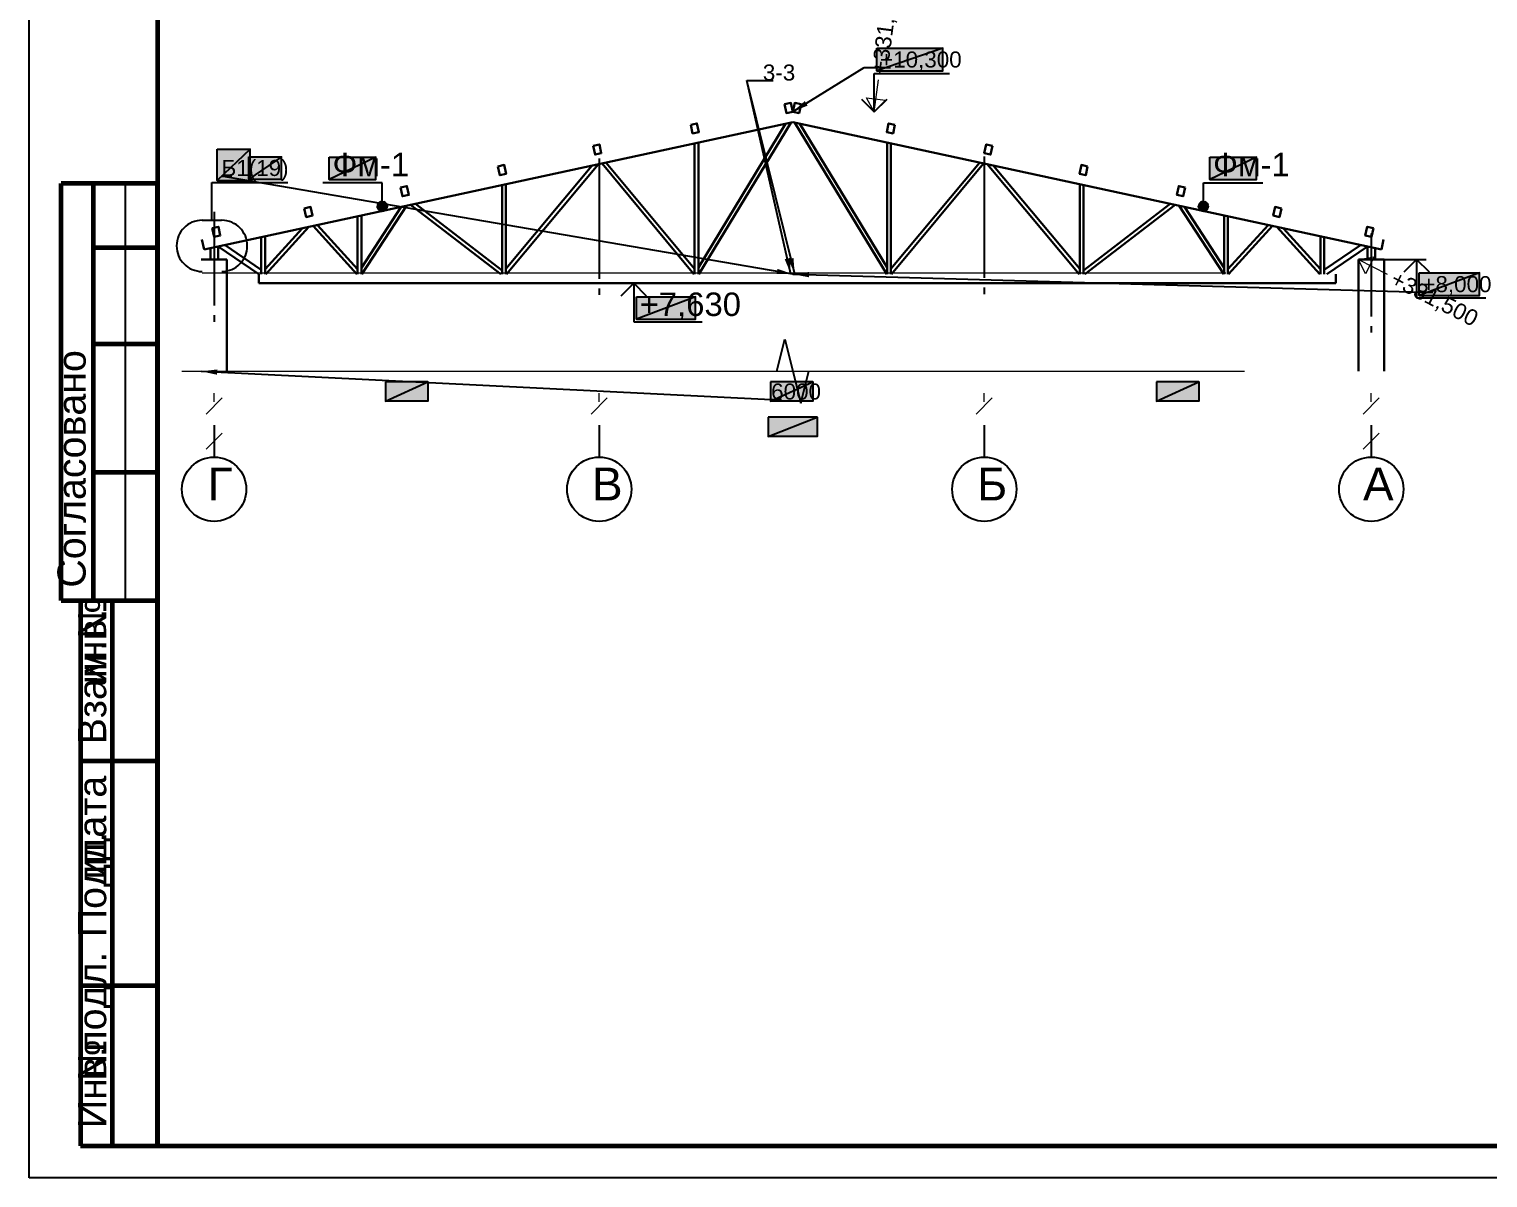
# Model space of a CAD drawing. Extents: x 8 to 21351, y 0 to 420.
# Drawn here: x 16246.9 to 16474.2, y 0.1 to 179.1 of the extents above; entities that cross this region are included whole.
import ezdxf

# ---------------------------------------------------------------- set-up
doc = ezdxf.new("R2010")
doc.units = 0
doc.linetypes.add('TEYPDFCAD_CENTER', pattern=[20, 12, -3, 2, -3])
for name, color, linetype in [('PDF_ВЫНОСКИ', 7, 'Continuous'), ('PDF_ОСИ', 7, 'Continuous'), ('PDF_ОТМЕТКИ', 7, 'Continuous'), ('TEY_REVIEW_AXIS', 7, 'Continuous'), ('TEY_REVIEW_LEADER', 7, 'Continuous')]:
    doc.layers.add(name, color=color, linetype=linetype)
doc.styles.add('TEYPDFCAD_TEXT', font='arial.ttf')
doc.dimstyles.new('TEYPDFCAD_SCALE_1', dxfattribs={"dimtxt": 2.5, "dimasz": 2.5, "dimexe": 1.25, "dimexo": 0.75, "dimtad": 1, "dimdsep": 46, "dimtxsty": 'Standard', "dimcen": 0.09, "dimadec": 0, "dimazin": 0, "dimtfac": 1, "dimtofl": 0, "dimtmove": 0, "dimatfit": 3, "dimfxl": 1, "dimarcsym": 0})

# ---------------------------------------------------------------- blocks, each defined once
blk = doc.blocks.new('TEY_AXIS')
at = {"layer": 'PDF_ОСИ', "linetype": 'TEYPDFCAD_CENTER', "lineweight": 9}
blk.add_line((0, 0), (1, 0), dxfattribs=at)
blk = doc.blocks.new('TEY_LEVEL')
at = {"layer": 'PDF_ОТМЕТКИ', "lineweight": 9}
blk.add_line((0, 0), (5, 0), dxfattribs=at)
blk.add_lwpolyline([(0, 0), (2, 1.5), (2, -1.5)], close=True, dxfattribs=at)
at = {"layer": 'PDF_ОТМЕТКИ', "style": 'TEYPDFCAD_TEXT'}
blk.add_text('+331,500', height=2.5, dxfattribs=at).set_placement((6, -1.25))

msp = doc.modelspace()

# ---------------------------------------------------------------- hatches: boundary and pattern name
at = {"true_color": 0xffffff}
h = msp.add_hatch(color=0, dxfattribs=at)
h.paths.add_polyline_path([(16378.97, 176.15), (16389.25, 176.15), (16378.97, 172.64)])
h.paths.add_polyline_path([(16389.25, 176.15), (16378.97, 172.64), (16389.25, 172.64)])
h = msp.add_hatch(color=0, dxfattribs=at)
h.paths.add_polyline_path([(16276.16, 160.44), (16281.3, 160.44), (16276.16, 155.53)])
h.paths.add_polyline_path([(16281.3, 160.44), (16276.16, 155.53), (16281.3, 155.53)])
h = msp.add_hatch(color=0, dxfattribs=at)
h.paths.add_polyline_path([(16281.11, 159.24), (16286.21, 159.24), (16281.11, 155.72)])
h.paths.add_polyline_path([(16286.21, 159.24), (16281.11, 155.72), (16286.21, 155.72)])
h = msp.add_hatch(color=0, dxfattribs=at)
h.paths.add_polyline_path([(16293.64, 159.19), (16300.9, 159.19), (16293.64, 155.68)])
h.paths.add_polyline_path([(16300.9, 159.19), (16293.64, 155.68), (16300.9, 155.68)])
h = msp.add_hatch(color=0, dxfattribs=at)
h.paths.add_polyline_path([(16430.85, 159.19), (16438.11, 159.19), (16430.85, 155.68)])
h.paths.add_polyline_path([(16438.11, 159.19), (16430.85, 155.68), (16438.11, 155.68)])
h = msp.add_hatch(color=7)
h.paths.add_polyline_path([(16301.18, 151.74), (16301.16, 151.51), (16301.9, 151.51)])
h.paths.add_polyline_path([(16301.16, 151.51), (16301.9, 151.51), (16301.18, 151.28)])
h.paths.add_polyline_path([(16301.9, 151.51), (16301.18, 151.28), (16301.29, 151.07)])
h = msp.add_hatch(color=7)
h.paths.add_polyline_path([(16301.67, 152.23), (16301.45, 152.12), (16301.9, 151.51)])
h.paths.add_polyline_path([(16301.45, 152.12), (16301.9, 151.51), (16301.29, 151.96)])
h.paths.add_polyline_path([(16301.9, 151.51), (16301.29, 151.96), (16301.18, 151.74)])
h = msp.add_hatch(color=7)
h.paths.add_polyline_path([(16301.29, 151.07), (16301.45, 150.9), (16301.9, 151.51)])
h.paths.add_polyline_path([(16301.45, 150.9), (16301.9, 151.51), (16301.67, 150.79)])
h.paths.add_polyline_path([(16301.9, 151.51), (16301.67, 150.79), (16301.9, 150.77)])
h = msp.add_hatch(color=7)
h.paths.add_polyline_path([(16302.34, 152.12), (16302.13, 152.23), (16301.9, 151.51)])
h.paths.add_polyline_path([(16302.13, 152.23), (16301.9, 151.51), (16301.9, 152.25)])
h.paths.add_polyline_path([(16301.9, 151.51), (16301.9, 152.25), (16301.67, 152.23)])
h = msp.add_hatch(color=7)
h.paths.add_polyline_path([(16302.66, 151.51), (16302.62, 151.74), (16301.9, 151.51)])
h.paths.add_polyline_path([(16302.62, 151.74), (16301.9, 151.51), (16302.51, 151.96)])
h.paths.add_polyline_path([(16301.9, 151.51), (16302.51, 151.96), (16302.34, 152.12)])
h = msp.add_hatch(color=7)
h.paths.add_polyline_path([(16301.9, 150.77), (16302.13, 150.79), (16301.9, 151.51)])
h.paths.add_polyline_path([(16302.13, 150.79), (16301.9, 151.51), (16302.34, 150.9)])
h.paths.add_polyline_path([(16301.9, 151.51), (16302.34, 150.9), (16302.51, 151.07)])
h = msp.add_hatch(color=7)
h.paths.add_polyline_path([(16302.51, 151.07), (16302.62, 151.28), (16301.9, 151.51)])
h.paths.add_polyline_path([(16302.62, 151.28), (16301.9, 151.51), (16302.66, 151.51)])
h = msp.add_hatch(color=7)
h.paths.add_polyline_path([(16429.13, 151.74), (16429.11, 151.51), (16429.85, 151.51)])
h.paths.add_polyline_path([(16429.11, 151.51), (16429.85, 151.51), (16429.13, 151.28)])
h.paths.add_polyline_path([(16429.85, 151.51), (16429.13, 151.28), (16429.24, 151.07)])
h = msp.add_hatch(color=7)
h.paths.add_polyline_path([(16429.62, 152.23), (16429.41, 152.12), (16429.85, 151.51)])
h.paths.add_polyline_path([(16429.41, 152.12), (16429.85, 151.51), (16429.24, 151.96)])
h.paths.add_polyline_path([(16429.85, 151.51), (16429.24, 151.96), (16429.13, 151.74)])
h = msp.add_hatch(color=7)
h.paths.add_polyline_path([(16429.24, 151.07), (16429.41, 150.9), (16429.85, 151.51)])
h.paths.add_polyline_path([(16429.41, 150.9), (16429.85, 151.51), (16429.62, 150.79)])
h.paths.add_polyline_path([(16429.85, 151.51), (16429.62, 150.79), (16429.85, 150.77)])
h = msp.add_hatch(color=7)
h.paths.add_polyline_path([(16430.3, 152.12), (16430.08, 152.23), (16429.85, 151.51)])
h.paths.add_polyline_path([(16430.08, 152.23), (16429.85, 151.51), (16429.85, 152.25)])
h.paths.add_polyline_path([(16429.85, 151.51), (16429.85, 152.25), (16429.62, 152.23)])
h = msp.add_hatch(color=7)
h.paths.add_polyline_path([(16430.59, 151.51), (16430.57, 151.74), (16429.85, 151.51)])
h.paths.add_polyline_path([(16430.57, 151.74), (16429.85, 151.51), (16430.47, 151.96)])
h.paths.add_polyline_path([(16429.85, 151.51), (16430.47, 151.96), (16430.3, 152.12)])
h = msp.add_hatch(color=7)
h.paths.add_polyline_path([(16429.85, 150.77), (16430.08, 150.79), (16429.85, 151.51)])
h.paths.add_polyline_path([(16430.08, 150.79), (16429.85, 151.51), (16430.3, 150.9)])
h.paths.add_polyline_path([(16429.85, 151.51), (16430.3, 150.9), (16430.47, 151.07)])
h = msp.add_hatch(color=7)
h.paths.add_polyline_path([(16430.47, 151.07), (16430.57, 151.28), (16429.85, 151.51)])
h.paths.add_polyline_path([(16430.57, 151.28), (16429.85, 151.51), (16430.59, 151.51)])
h = msp.add_hatch(color=0, dxfattribs=at)
h.paths.add_polyline_path([(16463.46, 141.12), (16472.86, 141.12), (16463.46, 137.63)])
h.paths.add_polyline_path([(16472.86, 141.12), (16463.46, 137.63), (16472.86, 137.63)])
h = msp.add_hatch(color=0, dxfattribs=at)
h.paths.add_polyline_path([(16341.5, 137.41), (16350.73, 137.41), (16341.5, 133.92)])
h.paths.add_polyline_path([(16350.73, 137.41), (16341.5, 133.92), (16350.73, 133.92)])
h = msp.add_hatch(color=0, dxfattribs=at)
h.paths.add_polyline_path([(16302.41, 124.14), (16302.41, 121.14), (16308.99, 124.14)])
h.paths.add_polyline_path([(16302.41, 121.14), (16308.99, 124.14), (16308.99, 121.14)])
h = msp.add_hatch(color=0, dxfattribs=at)
h.paths.add_polyline_path([(16362.41, 124.14), (16362.41, 121.14), (16369, 124.14)])
h.paths.add_polyline_path([(16362.41, 121.14), (16369, 124.14), (16369, 121.14)])
h = msp.add_hatch(color=0, dxfattribs=at)
h.paths.add_polyline_path([(16422.57, 124.14), (16422.57, 121.14), (16429.15, 124.14)])
h.paths.add_polyline_path([(16422.57, 121.14), (16429.15, 124.14), (16429.15, 121.14)])
h = msp.add_hatch(color=0, dxfattribs=at)
h.paths.add_polyline_path([(16362.03, 118.66), (16362.03, 115.65), (16369.67, 118.66)])
h.paths.add_polyline_path([(16362.03, 115.65), (16369.67, 118.66), (16369.67, 115.65)])

# ---------------------------------------------------------------- linework, layer by layer
at = {"color": 0, "lineweight": 0, "true_color": 0xffffff}
for p, q in [((16378.97, 172.64), (16389.25, 172.64)), ((16276.16, 155.53), (16281.3, 155.53)), ((16281.11, 155.72), (16286.21, 155.72)), ((16293.64, 155.68), (16300.9, 155.68)), ((16430.85, 155.68), (16438.11, 155.68)), ((16463.46, 137.63), (16472.86, 137.63)), ((16341.5, 133.92), (16350.73, 133.92))]:
    msp.add_line(p, q, dxfattribs=at)
at = {"color": 7, "lineweight": 25}
for p, q in [((16376.57, 168.23), (16378.56, 166.24)), ((16378.56, 166.24), (16380.58, 168.23)), ((16395.71, 159.26), (16395.71, 140.34)), ((16301.9, 155.19), (16292.65, 155.19)), ((16301.9, 151.51), (16301.9, 155.19)), ((16429.85, 151.51), (16429.85, 155.19)), ((16429.85, 155.19), (16439.1, 155.19)), ((16275.69, 150.64), (16275.69, 136.04)), ((16270.76, 147.88), (16270.53, 147.57)), ((16271.02, 148.16), (16270.76, 147.88)), ((16271.3, 148.42), (16271.02, 148.16)), ((16271.61, 148.65), (16271.3, 148.42)), ((16271.94, 148.85), (16271.61, 148.65)), ((16272.29, 149.02), (16271.94, 148.85)), ((16272.66, 149.15), (16272.29, 149.02)), ((16273.04, 149.25), (16272.66, 149.15)), ((16273.43, 149.31), (16273.04, 149.25)), ((16273.84, 149.33), (16273.43, 149.31)), ((16276.88, 149.31), (16273.83, 149.31)), ((16277.3, 149.31), (16276.89, 149.33)), ((16277.69, 149.25), (16277.3, 149.31)), ((16278.08, 149.15), (16277.69, 149.25)), ((16278.44, 149.02), (16278.08, 149.15)), ((16278.79, 148.85), (16278.44, 149.02)), ((16279.12, 148.65), (16278.79, 148.85)), ((16279.43, 148.42), (16279.12, 148.65)), ((16279.71, 148.16), (16279.43, 148.42)), ((16279.97, 147.88), (16279.71, 148.16)), ((16280.2, 147.57), (16279.97, 147.88)), ((16269.87, 145.75), (16269.85, 145.34)), ((16269.93, 146.15), (16269.87, 145.75)), ((16270.03, 146.53), (16269.93, 146.15)), ((16270.17, 146.89), (16270.03, 146.53)), ((16270.33, 147.24), (16270.17, 146.89)), ((16270.53, 147.57), (16270.33, 147.24)), ((16280.4, 147.24), (16280.2, 147.57)), ((16280.57, 146.89), (16280.4, 147.24)), ((16280.7, 146.53), (16280.57, 146.89)), ((16280.8, 146.15), (16280.7, 146.53)), ((16280.86, 145.75), (16280.8, 146.15)), ((16280.88, 145.34), (16280.86, 145.75)), ((16269.85, 145.34), (16269.87, 144.93)), ((16269.87, 144.93), (16269.93, 144.54)), ((16269.93, 144.54), (16270.03, 144.15)), ((16270.03, 144.15), (16270.17, 143.79)), ((16270.17, 143.79), (16270.33, 143.44)), ((16270.33, 143.44), (16270.53, 143.11)), ((16280.2, 143.11), (16280.4, 143.44)), ((16280.4, 143.44), (16280.57, 143.79)), ((16280.57, 143.79), (16280.7, 144.15)), ((16280.7, 144.15), (16280.8, 144.54)), ((16280.8, 144.54), (16280.86, 144.93)), ((16280.86, 144.93), (16280.88, 145.34)), ((16463.06, 143.23), (16461.07, 141.22)), ((16465.07, 141.22), (16463.06, 143.23)), ((16270.53, 143.11), (16270.76, 142.8)), ((16270.76, 142.8), (16271.02, 142.52)), ((16271.02, 142.52), (16271.3, 142.26)), ((16271.3, 142.26), (16271.61, 142.03)), ((16271.61, 142.03), (16271.94, 141.83)), ((16271.94, 141.83), (16272.29, 141.66)), ((16272.29, 141.66), (16272.66, 141.53)), ((16272.66, 141.53), (16273.04, 141.43)), ((16273.04, 141.43), (16273.43, 141.37)), ((16273.43, 141.37), (16273.84, 141.35)), ((16276.89, 141.35), (16277.3, 141.37)), ((16277.3, 141.37), (16277.69, 141.43)), ((16277.69, 141.43), (16278.08, 141.53)), ((16278.08, 141.53), (16278.44, 141.66)), ((16278.44, 141.66), (16278.79, 141.83)), ((16278.79, 141.83), (16279.12, 142.03)), ((16279.12, 142.03), (16279.43, 142.26)), ((16279.43, 142.26), (16279.71, 142.52)), ((16279.71, 142.52), (16279.97, 142.8)), ((16279.97, 142.8), (16280.2, 143.11)), ((16335.7, 138.71), (16335.7, 137.69)), ((16338.62, 139.51), (16342.6, 139.51)), ((16341.1, 139.51), (16339.09, 137.52)), ((16343.09, 137.52), (16341.1, 139.51)), ((16395.71, 138.83), (16395.71, 137.84)), ((16275.69, 134.54), (16275.69, 133.52)), ((16456.01, 132.84), (16456.01, 131.83)), ((16275.69, 117.41), (16275.69, 112.42)), ((16335.7, 117.41), (16335.7, 112.42)), ((16395.71, 117.41), (16395.71, 112.42)), ((16456.01, 117.41), (16456.01, 112.42))]:
    msp.add_line(p, q, dxfattribs=at)
at = {"color": 7, "lineweight": 30}
for p, q in [((16304.84, 151.41), (16298.66, 141.92)), ((16298.66, 140.93), (16298.66, 150.07)), ((16305.67, 151.57), (16298.72, 140.93)), ((16307.08, 151.89), (16320.57, 141.52)), ((16424.67, 151.89), (16411.18, 141.52)), ((16426.08, 151.57), (16433.03, 140.93)), ((16426.93, 151.41), (16433.09, 141.92)), ((16433.09, 140.93), (16433.09, 150.07)), ((16283.67, 141.69), (16289.43, 148.06)), ((16283.78, 140.93), (16290.45, 148.29)), ((16291.15, 148.44), (16297.96, 140.93)), ((16291.82, 148.59), (16298.07, 141.69)), ((16298.07, 140.93), (16298.07, 149.92)), ((16433.68, 140.93), (16433.68, 149.92)), ((16439.93, 148.59), (16433.68, 141.69)), ((16440.6, 148.44), (16433.79, 140.93)), ((16447.99, 140.93), (16441.3, 148.29)), ((16448.08, 141.69), (16442.32, 148.06)), ((16283.06, 140.93), (16283.06, 146.69)), ((16283.67, 140.93), (16283.67, 146.81)), ((16448.08, 140.93), (16448.08, 146.81)), ((16448.69, 140.93), (16448.69, 146.69)), ((16275.12, 143.23), (16275.12, 144.97)), ((16282.66, 140.93), (16276.33, 145.22)), ((16276.33, 143.23), (16276.33, 145.22)), ((16283.06, 141.6), (16277.41, 145.46)), ((16448.69, 141.6), (16454.36, 145.46)), ((16449.09, 140.93), (16455.44, 145.22)), ((16455.44, 143.23), (16455.44, 145.22)), ((16456.63, 143.23), (16456.63, 144.97)), ((16282.66, 140.93), (16282.66, 139.51))]:
    msp.add_line(p, q, dxfattribs=at)
at = {"lineweight": 60}
for p, q in [((16256.9, 145.08), (16266.89, 145.08)), ((16256.9, 130.07), (16266.89, 130.07)), ((16256.9, 110.07), (16266.89, 110.07)), ((16254.89, 30.08), (16266.89, 30.08))]:
    msp.add_line(p, q, dxfattribs=at)
at = {"lineweight": 30}
msp.add_line((16454.02, 125.79), (16454.02, 143.23), dxfattribs=at)
at = {"color": 7, "lineweight": 5}
for p, q in [((16455.44, 143.23), (16456.63, 143.23)), ((16336.95, 121.64), (16334.45, 119.13)), ((16335.7, 121.01), (16335.7, 122.39)), ((16394.46, 119.13), (16396.96, 121.64)), ((16396.96, 121.64), (16394.46, 119.13)), ((16395.71, 121.01), (16395.71, 122.39)), ((16395.71, 121.01), (16395.71, 122.39)), ((16454.76, 119.13), (16457.26, 121.64)), ((16456.01, 121.01), (16456.01, 122.39)), ((16276.94, 116.16), (16274.45, 113.67)), ((16454.76, 113.67), (16457.26, 116.16))]:
    msp.add_line(p, q, dxfattribs=at)
at = {"lineweight": 5}
for p, q in [((16276.94, 121.64), (16274.45, 119.13)), ((16275.69, 121.01), (16275.69, 122.39)), ((16334.45, 119.13), (16336.95, 121.64)), ((16335.7, 121.01), (16335.7, 122.39))]:
    msp.add_line(p, q, dxfattribs=at)
at = {"color": 0, "true_color": 0xffffff}
for points in [[(16378.97, 176.15), (16389.25, 176.15), (16378.97, 172.64)], [(16389.25, 176.15), (16378.97, 172.64), (16389.25, 172.64)], [(16276.16, 160.44), (16281.3, 160.44), (16276.16, 155.53)], [(16281.3, 160.44), (16276.16, 155.53), (16281.3, 155.53)], [(16281.11, 159.24), (16286.21, 159.24), (16281.11, 155.72)], [(16286.21, 159.24), (16281.11, 155.72), (16286.21, 155.72)], [(16293.64, 159.19), (16300.9, 159.19), (16293.64, 155.68)], [(16300.9, 159.19), (16293.64, 155.68), (16300.9, 155.68)], [(16430.85, 159.19), (16438.11, 159.19), (16430.85, 155.68)], [(16438.11, 159.19), (16430.85, 155.68), (16438.11, 155.68)], [(16463.46, 141.12), (16472.86, 141.12), (16463.46, 137.63)], [(16472.86, 141.12), (16463.46, 137.63), (16472.86, 137.63)], [(16341.5, 137.41), (16350.73, 137.41), (16341.5, 133.92)], [(16350.73, 137.41), (16341.5, 133.92), (16350.73, 133.92)], [(16302.41, 124.14), (16302.41, 121.14), (16308.99, 124.14)], [(16302.41, 121.14), (16308.99, 124.14), (16308.99, 121.14)], [(16362.41, 124.14), (16362.41, 121.14), (16369, 124.14)], [(16362.41, 121.14), (16369, 124.14), (16369, 121.14)], [(16422.57, 124.14), (16422.57, 121.14), (16429.15, 124.14)], [(16422.57, 121.14), (16429.15, 124.14), (16429.15, 121.14)], [(16362.03, 118.66), (16362.03, 115.65), (16369.67, 118.66)], [(16362.03, 115.65), (16369.67, 118.66), (16369.67, 115.65)]]:
    msp.add_lwpolyline(points, close=True, dxfattribs=at)
at = {"color": 7, "lineweight": 30}
for points in [[(16364.59, 167.41), (16365.59, 167.62), (16365.89, 166.24), (16364.89, 166.03)], [(16367.16, 167.41), (16366.18, 167.62), (16365.89, 166.24), (16366.86, 166.03)], [(16349.97, 164.23), (16350.94, 164.44), (16351.24, 163.07), (16350.26, 162.86)], [(16381.8, 164.23), (16380.81, 164.44), (16380.51, 163.07), (16381.51, 162.86)], [(16334.77, 160.95), (16335.74, 161.16), (16336.04, 159.79), (16335.07, 159.58)], [(16397, 160.95), (16396.01, 161.16), (16395.71, 159.79), (16396.7, 159.58)], [(16319.93, 157.73), (16320.91, 157.95), (16321.2, 156.57), (16320.23, 156.36)], [(16411.82, 157.73), (16410.84, 157.95), (16410.55, 156.57), (16411.52, 156.36)], [(16304.76, 154.45), (16305.75, 154.66), (16306.05, 153.29), (16305.05, 153.08)], [(16426.99, 154.45), (16426.02, 154.66), (16425.72, 153.29), (16426.7, 153.08)], [(16289.75, 151.19), (16290.74, 151.41), (16291.04, 150.05), (16290.05, 149.84)], [(16442, 151.19), (16441.03, 151.41), (16440.73, 150.05), (16441.7, 149.84)], [(16275.4, 148.1), (16276.37, 148.31), (16276.67, 146.94), (16275.69, 146.73)], [(16456.35, 148.1), (16455.38, 148.31), (16455.08, 146.94), (16456.06, 146.73)]]:
    msp.add_lwpolyline(points, close=True, dxfattribs=at)
at = {"color": 7}
for points in [[(16301.18, 151.74), (16301.16, 151.51), (16301.9, 151.51)], [(16301.16, 151.51), (16301.9, 151.51), (16301.18, 151.28)], [(16301.9, 151.51), (16301.29, 151.96), (16301.18, 151.74)], [(16301.9, 151.51), (16301.18, 151.28), (16301.29, 151.07)], [(16301.45, 152.12), (16301.9, 151.51), (16301.29, 151.96)], [(16301.29, 151.07), (16301.45, 150.9), (16301.9, 151.51)], [(16301.67, 152.23), (16301.45, 152.12), (16301.9, 151.51)], [(16301.45, 150.9), (16301.9, 151.51), (16301.67, 150.79)], [(16301.9, 151.51), (16301.9, 152.25), (16301.67, 152.23)], [(16301.9, 151.51), (16301.67, 150.79), (16301.9, 150.77)], [(16302.13, 152.23), (16301.9, 151.51), (16301.9, 152.25)], [(16302.34, 152.12), (16302.13, 152.23), (16301.9, 151.51)], [(16301.9, 151.51), (16302.51, 151.96), (16302.34, 152.12)], [(16302.62, 151.74), (16301.9, 151.51), (16302.51, 151.96)], [(16302.66, 151.51), (16302.62, 151.74), (16301.9, 151.51)], [(16301.9, 150.77), (16302.13, 150.79), (16301.9, 151.51)], [(16302.13, 150.79), (16301.9, 151.51), (16302.34, 150.9)], [(16301.9, 151.51), (16302.34, 150.9), (16302.51, 151.07)], [(16302.51, 151.07), (16302.62, 151.28), (16301.9, 151.51)], [(16302.62, 151.28), (16301.9, 151.51), (16302.66, 151.51)], [(16429.13, 151.74), (16429.11, 151.51), (16429.85, 151.51)], [(16429.11, 151.51), (16429.85, 151.51), (16429.13, 151.28)], [(16429.85, 151.51), (16429.24, 151.96), (16429.13, 151.74)], [(16429.85, 151.51), (16429.13, 151.28), (16429.24, 151.07)], [(16429.41, 152.12), (16429.85, 151.51), (16429.24, 151.96)], [(16429.24, 151.07), (16429.41, 150.9), (16429.85, 151.51)], [(16429.62, 152.23), (16429.41, 152.12), (16429.85, 151.51)], [(16429.41, 150.9), (16429.85, 151.51), (16429.62, 150.79)], [(16429.85, 151.51), (16429.85, 152.25), (16429.62, 152.23)], [(16429.85, 151.51), (16429.62, 150.79), (16429.85, 150.77)], [(16430.08, 152.23), (16429.85, 151.51), (16429.85, 152.25)], [(16430.3, 152.12), (16430.08, 152.23), (16429.85, 151.51)], [(16429.85, 151.51), (16430.47, 151.96), (16430.3, 152.12)], [(16430.57, 151.74), (16429.85, 151.51), (16430.47, 151.96)], [(16430.59, 151.51), (16430.57, 151.74), (16429.85, 151.51)], [(16429.85, 150.77), (16430.08, 150.79), (16429.85, 151.51)], [(16430.08, 150.79), (16429.85, 151.51), (16430.3, 150.9)], [(16429.85, 151.51), (16430.3, 150.9), (16430.47, 151.07)], [(16430.47, 151.07), (16430.57, 151.28), (16429.85, 151.51)], [(16430.57, 151.28), (16429.85, 151.51), (16430.59, 151.51)]]:
    msp.add_lwpolyline(points, close=True, dxfattribs=at)
at = {"color": 7, "lineweight": 25}
for centre in [(16275.71, 107.41), (16335.71, 107.41), (16395.72, 107.41), (16456.02, 107.41)]:
    msp.add_circle(centre, 5.01, dxfattribs=at)
at = {"layer": 'TEY_REVIEW_AXIS', "lineweight": 25}
for p, q in [((16246.89, 0.08), (16246.89, 296.97)), ((16261.89, 90.09), (16261.89, 155.07)), ((16666.81, 0.08), (16246.89, 0.08))]:
    msp.add_line(p, q, dxfattribs=at)
at = {"layer": 'TEY_REVIEW_AXIS', "color": 7, "lineweight": 30}
for p, q in [((16274.15, 144.76), (16365.89, 164.61)), ((16351.17, 141.99), (16364.76, 164.36)), ((16351.22, 140.93), (16365.57, 164.53)), ((16457.6, 144.76), (16365.89, 164.61)), ((16380.53, 140.93), (16366.18, 164.53)), ((16380.58, 141.99), (16366.99, 164.36)), ((16351.17, 140.93), (16351.17, 161.42)), ((16380.58, 140.93), (16380.58, 161.42)), ((16350.58, 140.93), (16350.58, 161.29)), ((16381.17, 140.93), (16381.17, 161.29)), ((16321.18, 141.75), (16334.58, 157.84)), ((16321.27, 140.93), (16335.53, 158.03)), ((16336.15, 158.18), (16350.48, 140.93)), ((16336.8, 158.31), (16350.58, 141.75)), ((16394.95, 158.31), (16381.17, 141.75)), ((16395.6, 158.18), (16381.27, 140.93)), ((16410.48, 140.93), (16396.22, 158.03)), ((16410.59, 141.75), (16397.17, 157.84)), ((16450.51, 139.51), (16282.66, 139.51))]:
    msp.add_line(p, q, dxfattribs=at)
at = {"layer": 'TEY_REVIEW_AXIS', "lineweight": 60}
for p, q in [((16251.88, 90.09), (16251.88, 155.07)), ((16256.9, 90.09), (16256.9, 155.07)), ((16266.89, 5.08), (16266.89, 155.07)), ((16254.89, 90.09), (16254.89, 5.08)), ((16259.88, 5.08), (16259.88, 90.09))]:
    msp.add_line(p, q, dxfattribs=at)
msp.add_lwpolyline([(16266.89, 5.08), (16661.88, 5.08), (16661.88, 292.08), (16266.89, 292.08)], close=True, dxfattribs=at)
at = {"layer": 'TEY_REVIEW_LEADER', "color": 7, "lineweight": 25}
for p, q in [((16378.56, 166.24), (16378.56, 172.23)), ((16378.56, 172.23), (16390.27, 172.23)), ((16335.7, 158.98), (16335.7, 140.21)), ((16275.36, 149.31), (16275.36, 155.24)), ((16275.36, 155.24), (16287.21, 155.24)), ((16456.01, 147.26), (16456.01, 134.32)), ((16458.02, 143.23), (16464.56, 143.23)), ((16463.06, 143.23), (16463.06, 137.22)), ((16341.1, 139.51), (16341.1, 133.52)), ((16463.06, 137.22), (16473.86, 137.22)), ((16341.1, 133.52), (16351.73, 133.52)), ((16363.37, 125.79), (16364.62, 130.81)), ((16364.62, 130.81), (16367.11, 120.8)), ((16367.11, 120.8), (16368.36, 125.79))]:
    msp.add_line(p, q, dxfattribs=at)
at = {"layer": 'TEY_REVIEW_LEADER', "lineweight": 60}
for p, q in [((16266.89, 155.07), (16251.88, 155.07)), ((16251.88, 90.09), (16266.89, 90.09)), ((16254.89, 65.09), (16266.89, 65.09)), ((16254.89, 5.08), (16266.89, 5.08))]:
    msp.add_line(p, q, dxfattribs=at)
at = {"layer": 'TEY_REVIEW_LEADER', "color": 7, "lineweight": 30}
for p, q in [((16320.57, 140.93), (16320.57, 154.79)), ((16321.18, 140.93), (16321.18, 154.94)), ((16410.59, 140.93), (16410.59, 154.94)), ((16411.18, 140.93), (16411.18, 154.79)), ((16306.32, 151.72), (16320.38, 140.93)), ((16425.43, 151.72), (16411.37, 140.93)), ((16274.15, 144.76), (16273.81, 146.33)), ((16457.6, 144.76), (16457.94, 146.33)), ((16450.51, 140.93), (16450.51, 139.51))]:
    msp.add_line(p, q, dxfattribs=at)
at = {"layer": 'TEY_REVIEW_LEADER', "lineweight": 30}
for p, q in [((16273.7, 143.23), (16277.71, 143.23)), ((16277.71, 143.23), (16277.68, 125.79)), ((16454.02, 143.23), (16458.02, 143.23)), ((16458.02, 143.23), (16458.02, 125.79))]:
    msp.add_line(p, q, dxfattribs=at)

# ---------------------------------------------------------------- block references
at = {"layer": 'PDF_ОСИ'}
for p, xscale in [((16273.83, 141.12), 176.6781666666666), ((16270.7, 125.79), 190.3306666666667)]:
    msp.add_blockref('TEY_AXIS', p, dxfattribs=dict(at, xscale=xscale))
at = {"layer": 'PDF_ОТМЕТКИ'}
for p, rotation in [((16378.56, 166.24), 82.4859575542432), ((16454.02, 143.23), -27.14720671810816)]:
    msp.add_blockref('TEY_LEVEL', p, dxfattribs=dict(at, rotation=rotation))

# ---------------------------------------------------------------- texts
at = {"color": 7, "style": 'TEYPDFCAD_TEXT'}
msp.add_text('В', height=5.13, dxfattribs=at).set_placement((16334.58, 105.66))
for s, height, p in [('инв.', 4.392, (16258.89, 77.02)), ('дата', 4.392, (16258.89, 49.53)), ('Подп.', 4.392, (16258.89, 37.59)), ('и', 4.39, (16258.89, 46.6)), ('подл.', 4.392, (16258.89, 19.75)), ('№', 4.39, (16258.89, 15.12))]:
    msp.add_text(s, height=height, rotation=90, dxfattribs=at).set_placement(p)
at = {"layer": 'PDF_ВЫНОСКИ', "style": 'TEYPDFCAD_TEXT'}
for s, p in [('+10,300', (16379.47, 173.14)), ('3-3', (16361.21, 171.11)), ('3-3', (16361.21, 171.11)), ('Б1(19)', (16276.86, 156.23)), ('+8,000', (16463.97, 138.13)), ('6000', (16362.5, 121.39))]:
    msp.add_text(s, height=2.5, dxfattribs=at).set_placement(p)
at = {"layer": 'TEY_REVIEW_LEADER', "color": 7, "style": 'TEYPDFCAD_TEXT'}
for s, height, p in [('Фм-1', 3.662, (16294.15, 156.19)), ('Фм-1', 3.662, (16431.35, 156.19)), ('+7,630', 3.662, (16342.01, 134.41)), ('Г', 5.13, (16274.7, 105.66)), ('Б', 5.13, (16394.59, 105.66)), ('А', 5.13, (16454.72, 105.66))]:
    msp.add_text(s, height=height, dxfattribs=at).set_placement(p)
for s, height, p in [('Согласовано', 4.3921, (16255.69, 92.07)), ('№', 4.39, (16258.89, 84.1)), ('Взам.', 4.392, (16258.89, 67.65)), ('Инв.', 4.392, (16258.89, 7.83))]:
    msp.add_text(s, height=height, rotation=90, dxfattribs=at).set_placement(p)

# ---------------------------------------------------------------- leaders
at = {"layer": 'PDF_ВЫНОСКИ', "lineweight": 9, "annotation_type": 0, "has_hookline": 1, "hookline_direction": 0}
for points in [[(16365.84, 166.24), (16376.97, 173.14), (16379.47, 173.14)], [(16366.18, 140.93), (16358.71, 171.11), (16361.21, 171.11)], [(16365.57, 140.93), (16358.71, 171.11), (16361.21, 171.11)], [(16365.89, 140.93), (16276.86, 156.23)], [(16365.89, 140.93), (16463.97, 138.13)], [(16273.68, 125.79), (16362.5, 121.39)]]:
    msp.add_leader(points, dimstyle='TEYPDFCAD_SCALE_1', dxfattribs=at)

doc.saveas('drawing.dxf')
